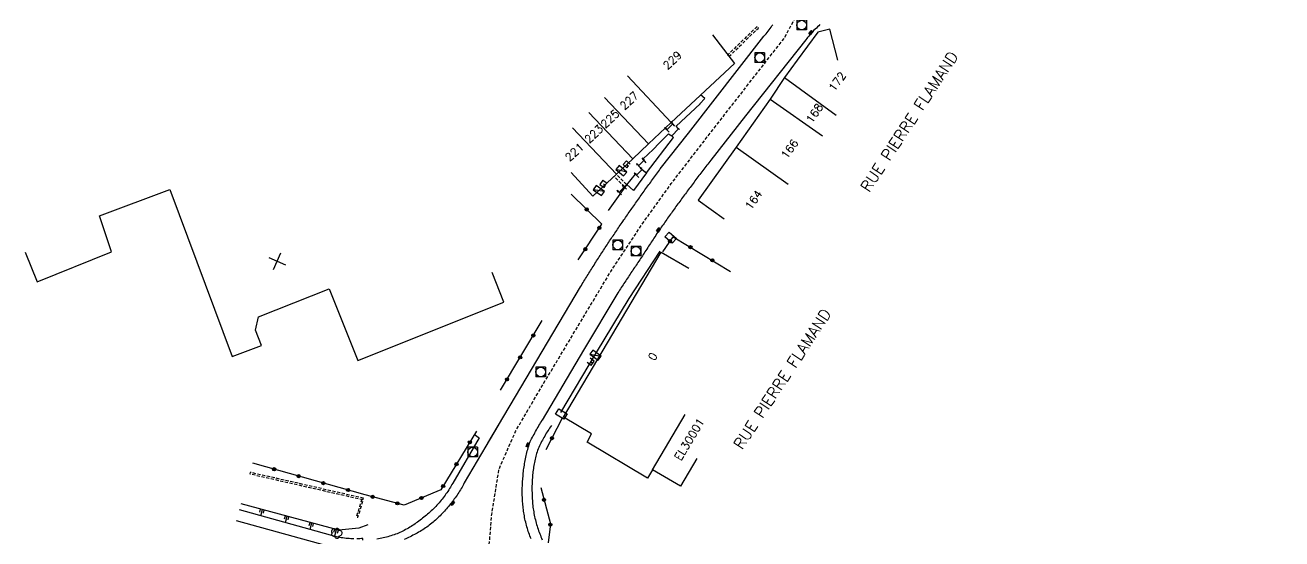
# Model space of a CAD drawing. Header units: millimetres. Extents: x 150037 to 150985, y 153000 to 154000.
# Drawn here: x 150047.2 to 150243.5, y 153451.6 to 153531.8 of the extents above; entities that cross this region are included whole.
import ezdxf
from ezdxf.enums import TextEntityAlignment as Align

# ---------------------------------------------------------------- set-up
doc = ezdxf.new("R2010")
doc.units = ezdxf.units.MM
doc.linetypes.add('DASHED', pattern=[0.75, 0.5, -0.25])
doc.layers.get('0').update_dxf_attribs({"linetype": 'CONTINUOUS'})
for name, color, linetype in [('W0001', 6, 'DASHED'), ('W0008', 7, 'CONTINUOUS'), ('W0017', 7, 'CONTINUOUS'), ('W0100', 7, 'CONTINUOUS'), ('W0105', 7, 'CONTINUOUS'), ('W0112', 1, 'DASHED'), ('W0211', 2, 'CONTINUOUS'), ('W0300', 7, 'CONTINUOUS'), ('W0322', 7, 'CONTINUOUS'), ('W0400', 7, 'CONTINUOUS'), ('W0420', 7, 'CONTINUOUS'), ('W0430', 7, 'CONTINUOUS'), ('W0432', 7, 'CONTINUOUS'), ('W0984', 7, 'CONTINUOUS'), ('W0989', 7, 'CONTINUOUS'), ('W0991', 7, 'CONTINUOUS'), ('W1102', 7, 'CONTINUOUS'), ('W1471', 7, 'CONTINUOUS')]:
    doc.layers.add(name, color=color, linetype=linetype)
doc.styles.get("Standard").update_dxf_attribs({"font": 'romans.shx', "width": 0.85})

# ---------------------------------------------------------------- blocks, each defined once
blk = doc.blocks.new('T400')
for p, q in [((-0.15, 0.3), (0.15, 0.3)), ((-0.15, -0.25), (-0.15, 0.3)), ((-0.15, 0.15), (0.15, 0.15)), ((-0.15, 0), (0.15, 0)), ((0.15, 0.3), (0.15, -0.25)), ((-0.15, -0.15), (0.15, -0.15)), ((-0.15, -0.25), (-0.15, -0.3)), ((-0.15, -0.3), (0.15, -0.3)), ((0.15, -0.3), (0.15, -0.25))]:
    blk.add_line(p, q)
blk = doc.blocks.new('T420')
for p, q in [((0.75, 0.75), (-0.75, 0.75)), ((-0.75, 0.75), (-0.75, -0.75)), ((0.75, 0.75), (0.75, -0.75)), ((0.75, -0.75), (-0.75, -0.75))]:
    blk.add_line(p, q)
blk.add_ellipse((0, 0), major_axis=(-0.53, 0.53), ratio=1, start_param=3.926991, end_param=10.210176)
blk = doc.blocks.new('t105o')
for p, q in [((-0.5, 0), (0.5, 0)), ((0.5, 0), (0.2, 0.1)), ((0.5, 0), (0.2, -0.1))]:
    blk.add_line(p, q)
blk = doc.blocks.new('T432')
at = {"flags": 128}
for points in [[(-0.4, 2.1), (-0.4, 1.3)], [(-0.39, 2.1), (0.41, 2.1)], [(0.8, 0.8), (-0.8, 0.8)], [(-0.8, 0.8), (-0.8, 0)], [(0.8, 0.8), (-0.8, 0)], [(-0.8, 0), (0.8, 0)], [(-0.4, 1.3), (0.4, 1.3)], [(0, 1.7), (0.4, 1.7)], [(0.4, 1.3), (0.4, 1.7)], [(0.8, 0), (0.8, 0.8)]]:
    blk.add_lwpolyline(points, dxfattribs=at)
blk = doc.blocks.new('T430')
at = {"flags": 128}
for points in [[(-0.4, 2.1), (0.4, 2.1)], [(-0.4, 2.1), (-0.4, 1.3)], [(0.8, 0.8), (-0.8, 0.8)], [(-0.8, 0.8), (-0.8, 0)], [(0.8, 0.8), (-0.8, 0)], [(-0.8, 0), (0.8, 0)], [(-0.4, 1.7), (0, 1.7)], [(-0.4, 1.3), (0.4, 1.3)], [(0.8, 0), (0.8, 0.8)]]:
    blk.add_lwpolyline(points, dxfattribs=at)
blk = doc.blocks.new('T300')
for p, q in [((-0.8, 0.51), (-0.86, 0.34)), ((-0.86, 0.34), (-0.86, 0.17)), ((-0.86, 0.17), (-0.74, 0.06)), ((-0.69, 0.63), (-0.8, 0.51)), ((-0.8, -0.06), (-0.74, 0.06)), ((-0.74, 0.06), (-0.69, 0.11)), ((-0.57, 0.69), (-0.69, 0.63)), ((-0.46, 0.69), (-0.57, 0.69)), ((-0.29, 0.63), (-0.46, 0.69)), ((-0.29, 0.63), (-0.17, 0.74)), ((-0.23, 0.57), (-0.29, 0.63)), ((-0.17, 0.74), (-0.06, 0.8)), ((-0.06, 0.8), (0.06, 0.8)), ((0.06, 0.8), (0.23, 0.74)), ((0.23, 0.74), (0.34, 0.63)), ((0.34, 0.63), (0.4, 0.51)), ((0.46, 0.46), (0.34, 0.46)), ((0.4, 0.51), (0.4, 0.46)), ((0.57, 0.4), (0.46, 0.46)), ((0.57, 0.4), (0.69, 0.29)), ((0.69, 0.29), (0.74, 0.17)), ((0.74, 0.06), (0.69, -0.17)), ((0.74, 0.17), (0.74, 0.06)), ((-0.8, -0.17), (-0.8, -0.06)), ((-0.8, -0.23), (-0.8, -0.17)), ((-0.74, -0.34), (-0.8, -0.23)), ((-0.69, -0.4), (-0.74, -0.34)), ((-0.51, -0.46), (-0.69, -0.4)), ((-0.4, -0.46), (-0.51, -0.46)), ((-0.4, -0.46), (-0.34, -0.46)), ((-0.34, -0.46), (-0.34, -0.4)), ((-0.34, -0.51), (-0.34, -0.46)), ((-0.29, -0.63), (-0.34, -0.51)), ((-0.17, -0.74), (-0.29, -0.63)), ((-0.06, -0.8), (-0.17, -0.74)), ((0.06, -0.8), (-0.06, -0.8)), ((0.17, -0.74), (0.06, -0.8)), ((0.23, -0.69), (0.17, -0.74)), ((0.29, -0.46), (0.23, -0.46)), ((0.29, -0.63), (0.23, -0.69)), ((0.46, -0.4), (0.29, -0.46)), ((0.34, -0.51), (0.29, -0.63)), ((0.34, -0.51), (0.34, -0.46)), ((0.57, -0.34), (0.46, -0.4)), ((0.63, -0.29), (0.57, -0.34)), ((0.69, -0.17), (0.63, -0.29))]:
    blk.add_line(p, q)
blk = doc.blocks.new('t322o')
at = {"color": 0, "linetype": 'Continuous'}
for radius in [0.25, 0.15]:
    blk.add_circle((0, 0), radius, dxfattribs=at)
blk = doc.blocks.new('t991o')
at = {"color": 0, "linetype": 'Continuous'}
for p, q in [((-1, 1), (1, -1)), ((-1, -1), (1, 1))]:
    blk.add_line(p, q, dxfattribs=at)
blk = doc.blocks.new('t211o')
at = {"color": 0, "linetype": 'Continuous'}
for p, q in [((-0.29, 0.5), (-0.29, 0)), ((0, 1), (0, 0)), ((0.29, 0.5), (0.29, 0))]:
    blk.add_line(p, q, dxfattribs=at)
blk = doc.blocks.new('T1471')
at = {"color": 0, "linetype": 'Continuous', "flags": 128}
blk.add_lwpolyline([(-0.75, -0.5), (-0.75, 0.5), (0.75, 0.5), (0.75, -0.5), (-0.75, -0.5)], dxfattribs=at)

msp = doc.modelspace()

# ---------------------------------------------------------------- linework, layer by layer
at = {"layer": 'W0001', "flags": 128}
msp.add_lwpolyline([(150192.43, 153344.09), (150208.59, 153355.89), (150201.16, 153366.53), (150200.16, 153376.47), (150196.92, 153408.77), (150196.36, 153413.57), (150194.69, 153418.3), (150192.93, 153420.95), (150190.27, 153423.6), (150187.39, 153425.39), (150183.63, 153426.83), (150181.14, 153427.42), (150147.15, 153435.26), (150140.31, 153436.85), (150135.18, 153438.51), (150130.97, 153440.91), (150124.1, 153445.43), (150119.52, 153448.69), (150120.08, 153455.43), (150121.22, 153462.52), (150123.79, 153468.41), (150127.22, 153474.3), (150138.69, 153493.4), (150143.69, 153500.93), (150148.13, 153507.11), (150153.75, 153514.39), (150165.77, 153529.81), (150168.36, 153534.56), (150167.42, 153538.8), (150166.13, 153545.75), (150165.71, 153549.04), (150165.48, 153551.57), (150165.91, 153554.74), (150168.75, 153565.45), (150172.82, 153580.17), (150173.54, 153583.9), (150173.98, 153587.64), (150173.55, 153590.98), (150172.84, 153593.66), (150175.51, 153597.21), (150177.83, 153600.19), (150180.75, 153603.9), (150199.31, 153624.96), (150204.33, 153630.8), (150206.19, 153633.44), (150207.32, 153635.37), (150208.97, 153639.01), (150210.24, 153642.47), (150218.93, 153666.51), (150227.05, 153692.95), (150232.89, 153714.45), (150238.57, 153735.2), (150242.99, 153751.33), (150245.24, 153759.48), (150246.96, 153763.06), (150251.14, 153772.68), (150253.14, 153759.21), (150254.19, 153752.68), (150255.72, 153744.35), (150257.53, 153736.26), (150259.51, 153729.03), (150263.06, 153718.33), (150268.75, 153702.47), (150273.99, 153688.03), (150275.92, 153682.57), (150269.83, 153683.26), (150256, 153687.57), (150243.07, 153691.59), (150231.36, 153694.97), (150227.86, 153695.92)], dxfattribs=at)
at = {"layer": 'W0008', "flags": 128}
for points in [[(150119.46, 153466.58), (150133.96, 153491), (150134.09, 153491.21), (150134.22, 153491.43), (150134.35, 153491.64), (150134.48, 153491.85), (150134.61, 153492.07), (150134.74, 153492.28), (150134.87, 153492.49), (150135, 153492.7), (150135.13, 153492.91), (150135.26, 153493.13), (150135.39, 153493.34), (150135.53, 153493.55), (150135.66, 153493.76), (150135.79, 153493.97), (150135.92, 153494.18), (150136.06, 153494.39), (150136.19, 153494.61), (150136.33, 153494.82), (150136.46, 153495.03), (150136.59, 153495.24), (150136.73, 153495.45), (150136.86, 153495.66), (150137, 153495.87), (150137.13, 153496.08), (150137.27, 153496.29), (150137.41, 153496.49), (150137.54, 153496.7), (150137.68, 153496.91), (150137.81, 153497.12), (150137.95, 153497.33), (150138.09, 153497.53), (150138.22, 153497.74), (150138.36, 153497.94), (150138.49, 153498.15), (150138.63, 153498.36), (150138.77, 153498.56), (150138.91, 153498.77), (150139.04, 153498.97), (150139.18, 153499.18), (150139.32, 153499.38), (150139.46, 153499.58), (150139.6, 153499.79), (150139.73, 153499.99), (150139.87, 153500.2), (150140.01, 153500.4), (150140.15, 153500.6), (150140.29, 153500.81), (150140.43, 153501.01), (150140.57, 153501.21), (150140.71, 153501.42), (150140.85, 153501.62), (150140.99, 153501.82), (150141.13, 153502.03), (150141.27, 153502.23), (150141.41, 153502.43), (150141.55, 153502.63), (150141.7, 153502.84), (150141.84, 153503.04), (150141.98, 153503.24), (150142.12, 153503.44), (150142.26, 153503.64), (150142.41, 153503.85), (150142.55, 153504.06), (150142.7, 153504.26), (150142.84, 153504.47), (150142.99, 153504.68), (150143.14, 153504.88), (150143.28, 153505.09), (150143.43, 153505.3), (150143.58, 153505.5), (150143.72, 153505.71), (150143.87, 153505.91), (150144.02, 153506.12), (150144.17, 153506.32), (150144.31, 153506.53), (150144.46, 153506.73), (150144.61, 153506.94), (150144.76, 153507.14), (150144.91, 153507.35), (150145.06, 153507.55), (150145.21, 153507.76), (150145.36, 153507.96), (150145.51, 153508.16), (150145.66, 153508.37), (150145.81, 153508.57), (150145.96, 153508.78), (150146.11, 153508.98), (150146.26, 153509.18), (150146.41, 153509.39), (150150.8, 153514.98), (150162.61, 153530.12), (150162.78, 153530.31), (150162.94, 153530.5), (150163.1, 153530.7), (150163.26, 153530.9), (150163.41, 153531.1), (150163.56, 153531.3), (150163.71, 153531.51), (150163.85, 153531.72), (150163.98, 153531.92)], [(150171.35, 153531.94), (150171.16, 153531.76), (150170.97, 153531.58), (150170.79, 153531.4), (150170.6, 153531.22), (150170.42, 153531.04), (150170.24, 153530.85), (150170.08, 153530.67), (150169.91, 153530.49), (150169.75, 153530.31), (150169.59, 153530.13), (150169.43, 153529.94), (150169.28, 153529.75), (150169.13, 153529.56), (150159.74, 153517.69), (150154.33, 153510.76), (150154.17, 153510.56), (150154.01, 153510.36), (150153.85, 153510.16), (150153.7, 153509.96), (150153.54, 153509.76), (150153.38, 153509.56), (150153.22, 153509.36), (150153.07, 153509.16), (150152.91, 153508.95), (150152.76, 153508.75), (150152.6, 153508.55), (150152.45, 153508.35), (150152.29, 153508.14), (150152.14, 153507.94), (150151.98, 153507.74), (150151.83, 153507.53), (150151.68, 153507.33), (150151.52, 153507.13), (150151.37, 153506.92), (150151.22, 153506.72), (150151.07, 153506.52), (150150.92, 153506.32), (150150.78, 153506.12), (150150.63, 153505.93), (150150.48, 153505.73), (150150.33, 153505.53), (150150.18, 153505.33), (150150.04, 153505.13), (150149.89, 153504.93), (150149.74, 153504.73), (150149.6, 153504.53), (150149.45, 153504.33), (150149.3, 153504.12), (150149.16, 153503.92), (150149.01, 153503.72), (150148.86, 153503.52), (150148.72, 153503.32), (150148.57, 153503.12), (150148.43, 153502.92), (150148.28, 153502.72), (150148.14, 153502.51), (150147.99, 153502.31), (150147.85, 153502.11), (150147.7, 153501.91), (150147.56, 153501.71), (150147.42, 153501.5), (150147.27, 153501.3), (150147.13, 153501.1), (150146.99, 153500.89), (150146.84, 153500.69), (150146.7, 153500.49), (150146.56, 153500.28), (150146.42, 153500.08), (150146.27, 153499.87), (150146.13, 153499.66), (150145.99, 153499.45), (150145.84, 153499.24), (150145.7, 153499.02), (150145.56, 153498.81), (150145.42, 153498.6), (150145.28, 153498.39), (150145.14, 153498.17), (150145, 153497.96), (150144.86, 153497.75), (150144.72, 153497.53), (150144.58, 153497.32), (150144.44, 153497.11), (150144.3, 153496.89), (150144.16, 153496.68), (150144.02, 153496.47), (150143.88, 153496.26), (150143.74, 153496.04), (150143.61, 153495.84), (150143.47, 153495.63), (150143.33, 153495.42), (150143.19, 153495.22), (150143.06, 153495.01), (150142.92, 153494.8), (150142.78, 153494.6), (150142.65, 153494.39), (150142.51, 153494.18), (150142.37, 153493.98), (150142.24, 153493.77), (150142.1, 153493.56), (150141.96, 153493.36), (150141.83, 153493.15), (150141.69, 153492.94), (150141.55, 153492.74), (150141.42, 153492.53), (150141.28, 153492.32), (150141.14, 153492.12), (150141.01, 153491.91), (150140.87, 153491.7), (150140.73, 153491.5), (150140.6, 153491.29), (150140.46, 153491.08), (150140.32, 153490.88), (150140.19, 153490.67), (150140.05, 153490.46), (150139.91, 153490.26), (150139.78, 153490.05), (150134.42, 153481.11), (150127.96, 153470.17)], [(150152.61, 153519.57), (150153.39, 153520.37), (150152.68, 153520.97)], [(150149.26, 153515.69), (150149.42, 153515.53)], [(150143.59, 153509.3), (150144.24, 153508.78), (150148.46, 153514.3), (150148.19, 153514.54), (150148.19, 153514.54)], [(150138.3, 153502.88), (150141.16, 153506.93), (150142.55, 153508.58), (150142.69, 153508.43)], [(150144.23, 153508.77), (150142.24, 153506.02), (150141.17, 153506.94)], [(150146.34, 153496.54), (150141.51, 153489.15), (150136.41, 153480.73), (150130.83, 153471.35)], [(150126.22, 153451.62), (150126.13, 153451.85), (150126.04, 153452.09), (150125.95, 153452.32), (150125.87, 153452.56), (150125.79, 153452.8), (150125.71, 153453.03), (150125.64, 153453.27), (150125.57, 153453.51), (150125.5, 153453.76), (150125.44, 153454), (150125.38, 153454.24), (150125.32, 153454.49), (150125.27, 153454.73), (150125.22, 153454.98), (150125.17, 153455.22), (150125.13, 153455.47), (150125.09, 153455.71), (150125.05, 153455.96), (150125.02, 153456.2), (150124.99, 153456.44), (150124.96, 153456.69), (150124.94, 153456.93), (150124.92, 153457.18), (150124.9, 153457.42), (150124.88, 153457.67), (150124.87, 153457.91), (150124.86, 153458.16), (150124.85, 153458.41), (150124.85, 153458.65), (150124.85, 153458.9), (150124.85, 153459.14), (150124.85, 153459.39), (150124.85, 153459.64), (150124.86, 153459.88), (150124.87, 153460.13), (150124.88, 153460.38), (150124.9, 153460.63), (150124.92, 153460.88), (150124.94, 153461.13), (150124.96, 153461.38), (150124.98, 153461.63), (150125.01, 153461.88), (150125.03, 153462.14), (150125.06, 153462.39), (150125.1, 153462.64), (150125.13, 153462.88), (150125.17, 153463.13), (150125.21, 153463.38), (150125.25, 153463.63), (150125.3, 153463.88), (150125.35, 153464.12), (150125.4, 153464.37), (150125.45, 153464.62), (150125.51, 153464.86), (150125.57, 153465.11), (150125.63, 153465.35), (150125.7, 153465.6), (150125.77, 153465.84), (150125.84, 153466.08), (150125.91, 153466.32), (150125.99, 153466.56), (150126.08, 153466.81), (150126.19, 153467.04), (150126.31, 153467.27), (150126.43, 153467.5), (150126.55, 153467.73), (150126.68, 153467.95), (150126.8, 153468.18), (150126.93, 153468.41), (150127.05, 153468.64), (150127.18, 153468.86), (150127.31, 153469.09), (150127.44, 153469.31), (150127.57, 153469.54), (150127.7, 153469.76), (150127.84, 153469.98), (150127.97, 153470.2)], [(150117.36, 153467.9), (150118.13, 153467.42), (150113.98, 153460.33), (150113.86, 153460.11), (150113.74, 153459.89), (150113.61, 153459.68), (150113.48, 153459.47), (150113.35, 153459.26), (150113.21, 153459.05), (150113.07, 153458.84), (150112.93, 153458.64), (150112.78, 153458.44), (150112.63, 153458.24), (150112.48, 153458.04), (150112.32, 153457.85), (150112.16, 153457.65), (150112, 153457.45), (150111.84, 153457.26), (150111.67, 153457.07), (150111.5, 153456.88), (150111.33, 153456.7), (150111.16, 153456.52), (150110.98, 153456.33), (150110.8, 153456.16), (150110.62, 153455.98), (150110.43, 153455.81), (150110.24, 153455.64), (150110.05, 153455.48), (150109.86, 153455.32), (150109.67, 153455.16), (150109.47, 153455.01), (150109.28, 153454.86), (150109.08, 153454.7), (150108.89, 153454.56), (150108.69, 153454.41), (150108.49, 153454.26), (150108.29, 153454.12), (150108.09, 153453.98), (150107.88, 153453.84), (150107.68, 153453.71), (150107.47, 153453.58), (150107.26, 153453.45), (150107.05, 153453.32), (150106.84, 153453.2), (150106.62, 153453.08), (150106.4, 153452.96), (150106.18, 153452.85), (150105.96, 153452.74), (150105.74, 153452.63), (150105.51, 153452.53), (150105.28, 153452.43), (150105.04, 153452.34), (150104.81, 153452.26), (150104.57, 153452.18), (150104.33, 153452.1), (150104.1, 153452.03), (150103.85, 153451.97), (150103.61, 153451.91), (150103.37, 153451.85), (150103.13, 153451.79), (150102.88, 153451.74), (150102.64, 153451.69), (150102.39, 153451.64), (150102.15, 153451.6)], [(150121.2, 153469.52), (150115.78, 153460.36), (150115.67, 153460.14), (150115.55, 153459.93), (150115.43, 153459.71), (150115.31, 153459.5), (150115.19, 153459.29), (150115.06, 153459.08), (150114.93, 153458.87), (150114.79, 153458.67), (150114.66, 153458.46), (150114.52, 153458.26), (150114.38, 153458.06), (150114.23, 153457.86), (150114.08, 153457.67), (150113.93, 153457.47), (150113.78, 153457.28), (150113.63, 153457.08), (150113.47, 153456.89), (150113.32, 153456.7), (150113.16, 153456.51), (150113, 153456.32), (150112.84, 153456.14), (150112.68, 153455.95), (150112.51, 153455.77), (150112.35, 153455.59), (150112.18, 153455.41), (150112, 153455.24), (150111.83, 153455.06), (150111.65, 153454.89), (150111.47, 153454.72), (150111.29, 153454.56), (150111.1, 153454.4), (150110.91, 153454.24), (150110.72, 153454.08), (150110.52, 153453.92), (150110.32, 153453.77), (150110.12, 153453.62), (150109.92, 153453.47), (150109.71, 153453.33), (150109.5, 153453.19), (150109.29, 153453.05), (150109.08, 153452.92), (150108.87, 153452.79), (150108.65, 153452.66), (150108.44, 153452.54), (150108.22, 153452.42), (150108, 153452.3), (150107.77, 153452.18), (150107.55, 153452.07), (150107.32, 153451.96), (150107.09, 153451.85), (150106.86, 153451.75), (150106.63, 153451.65), (150106.4, 153451.55)], [(150129.4, 153469.34), (150129.26, 153469.14), (150129.12, 153468.93), (150128.99, 153468.73), (150128.86, 153468.52), (150128.73, 153468.32), (150128.6, 153468.11), (150128.47, 153467.9), (150128.35, 153467.69), (150128.23, 153467.48), (150128.11, 153467.27), (150127.99, 153467.04), (150127.86, 153466.82), (150127.74, 153466.59), (150127.63, 153466.37), (150127.52, 153466.14), (150127.42, 153465.9), (150127.32, 153465.67), (150127.24, 153465.44), (150127.16, 153465.21), (150127.09, 153464.98), (150127.02, 153464.75), (150126.95, 153464.52), (150126.9, 153464.28), (150126.84, 153464.05), (150126.79, 153463.81), (150126.74, 153463.57), (150126.7, 153463.33), (150126.66, 153463.09), (150126.62, 153462.85), (150126.58, 153462.6), (150126.55, 153462.36), (150126.52, 153462.12), (150126.49, 153461.88), (150126.46, 153461.63), (150126.44, 153461.39), (150126.42, 153461.14), (150126.4, 153460.9), (150126.39, 153460.65), (150126.38, 153460.41), (150126.37, 153460.16), (150126.36, 153459.92), (150126.36, 153459.66), (150126.36, 153459.41), (150126.36, 153459.15), (150126.37, 153458.89), (150126.37, 153458.64), (150126.38, 153458.38), (150126.39, 153458.13), (150126.4, 153457.87), (150126.42, 153457.61), (150126.44, 153457.36), (150126.46, 153457.11), (150126.49, 153456.85), (150126.52, 153456.6), (150126.55, 153456.34), (150126.59, 153456.09), (150126.63, 153455.84), (150126.67, 153455.58), (150126.72, 153455.33), (150126.77, 153455.08), (150126.83, 153454.84), (150126.89, 153454.59), (150126.95, 153454.34), (150127.02, 153454.1), (150127.09, 153453.86), (150127.16, 153453.62), (150127.24, 153453.38), (150127.32, 153453.14), (150127.4, 153452.9), (150127.49, 153452.66), (150127.57, 153452.43), (150127.67, 153452.19), (150127.76, 153451.96), (150127.86, 153451.72), (150127.95, 153451.49)], [(150098.53, 153451.63), (150098.29, 153451.63), (150098.05, 153451.64), (150097.81, 153451.66), (150097.56, 153451.68), (150097.31, 153451.7), (150097.06, 153451.73), (150096.81, 153451.77), (150096.56, 153451.8), (150096.32, 153451.85), (150096.07, 153451.9), (150095.83, 153451.95), (150080.68, 153456.14)], [(150095.44, 153450.22), (150080.19, 153454.42)], [(150099.96, 153451.43), (150099.96, 153451.68), (150099.72, 153451.66), (150099.48, 153451.65), (150099.24, 153451.64), (150099, 153451.63)]]:
    msp.add_lwpolyline(points, dxfattribs=at)
at = {"layer": 'W0017', "flags": 128}
for points in [[(150143.93, 153510.77), (150143.72, 153510.97), (150145.32, 153512.41), (150146.21, 153513.4), (150147.71, 153514.86), (150148.19, 153514.54), (150149.27, 153515.68), (150148.9, 153516.08), (150152.62, 153519.58)], [(150143.59, 153509.31), (150143.02, 153509.89)]]:
    msp.add_lwpolyline(points, dxfattribs=at)
at = {"layer": 'W0100', "flags": 128}
for points in [[(150174.17, 153526.4), (150172.88, 153531.23), (150171.03, 153530.74), (150167.78, 153526.38), (150165.8, 153523.66), (150163.56, 153520.31), (150158.24, 153512.79), (150152.34, 153504.5), (150156.41, 153501.6)], [(150154.59, 153530.33), (150158, 153525.88), (150148.12, 153516.65), (150144.58, 153513.3), (150142.12, 153510.98), (150139.58, 153508.57), (150135.85, 153505.15), (150132.47, 153508.84)], [(150148.37, 153516.45), (150147.43, 153515.5)], [(150142.7, 153508.43), (150143.57, 153509.29)], [(150143.02, 153509.89), (150143.91, 153510.74)], [(150047.18, 153496.42), (150049.04, 153491.77), (150060.68, 153496.44), (150058.82, 153502.07), (150069.78, 153506.17), (150079.52, 153480.13), (150084.11, 153481.84), (150083.16, 153484.23), (150083.64, 153486.29), (150094.67, 153490.69), (150099.15, 153479.47), (150121.99, 153488.57), (150120.14, 153493.21)], [(150140.79, 153506.59), (150139.99, 153505.72)], [(150152.1, 153464.16), (150149.55, 153459.86), (150145.21, 153462.43), (150144.43, 153461.11), (150134.97, 153466.72), (150135.67, 153468.03), (150131.3, 153470.62), (150146.54, 153496.42), (150150.85, 153493.88)]]:
    msp.add_lwpolyline(points, dxfattribs=at)
at = {"layer": 'W0112', "flags": 128}
for points in [[(150161.52, 153531.62), (150156.9, 153527.15), (150157.12, 153526.93), (150161.74, 153531.4)], [(150140.84, 153506.61), (150139.2, 153508.21), (150139.52, 153508.53), (150141.16, 153506.94)], [(150100.06, 153457.97), (150082.34, 153462.01), (150082.29, 153461.79), (150100.01, 153457.75)], [(150099.76, 153457.83), (150098.93, 153455.08), (150099.18, 153455), (150100.01, 153457.75)]]:
    msp.add_lwpolyline(points, close=True, dxfattribs=at)
at = {"layer": 'W0211', "flags": 128}
msp.add_lwpolyline([(150100.71, 153453.83), (150099.31, 153453.29), (150096.18, 153452.99), (150080.95, 153457.08)], dxfattribs=at)
at = {"layer": 'W0322', "flags": 128}
for points in [[(150133.59, 153495.18), (150137.27, 153500.78), (150132.46, 153505.45)], [(150146.79, 153496.46), (150148.41, 153498.8), (150157.4, 153493.4)], [(150121.44, 153474.83), (150127.97, 153485.72)], [(150128.58, 153465.57), (150131.2, 153470.64)], [(150117.69, 153468.42), (150112.11, 153459.26), (150106.41, 153456.89), (150100.31, 153458.49), (150082.76, 153463.43)], [(150127.74, 153459.65), (150129.24, 153454), (150128.88, 153451.03)]]:
    msp.add_lwpolyline(points, dxfattribs=at)
at = {"layer": 'W1102', "flags": 128}
for points in [[(150148.12, 153516.65), (150141.29, 153523.95)], [(150165.8, 153523.66), (150173.89, 153517.78)], [(150144.58, 153513.3), (150137.71, 153520.57)], [(150163.56, 153520.31), (150171.73, 153514.54)], [(150142.12, 153510.98), (150135.24, 153518.23)], [(150139.58, 153508.57), (150132.7, 153515.83)], [(150158.24, 153512.79), (150166.41, 153507.02)], [(150145.21, 153462.43), (150150.31, 153471.03)]]:
    msp.add_lwpolyline(points, dxfattribs=at)

# ---------------------------------------------------------------- block references
at = {"layer": 'W0105'}
for p, rotation in [((150148.37, 153516.45), 132.3738929067632), ((150147.43, 153515.5), 132.8747172577281), ((150143.91, 153510.74), 129.0192611453703), ((150143.02, 153509.89), 134.8007249246072), ((150143.57, 153509.29), 133.8755099581396), ((150140.79, 153506.59), 134.3046358429222), ((150142.7, 153508.43), 134.7103418305267), ((150139.99, 153505.72), 134.7398907691144)]:
    msp.add_blockref('t105o', p, dxfattribs=dict(at, rotation=rotation))
at = {"layer": 'W0211', "rotation": 164.9581310930276}
for p in [(150084.25, 153456.2), (150088.11, 153455.16), (150091.97, 153454.12), (150095.84, 153453.08)]:
    msp.add_blockref('t211o', p, dxfattribs=at)
at = {"layer": 'W0300'}
msp.add_blockref('T300', (150095.91, 153452.48), dxfattribs=at)
at = {"layer": 'W0322'}
for p, rotation in [((150134.91, 153503.07), 135.875896206911), ((150136.88, 153500.19), 56.63602609666007), ((150134.69, 153496.85), 56.63602609666007), ((150147.93, 153498.1), 55.28800690979339), ((150151.12, 153497.18), 328.9953412794395), ((150154.55, 153495.12), 328.9953412794395), ((150126.58, 153483.4), 59.06582636498341), ((150124.52, 153479.97), 59.06582636498341), ((150122.47, 153476.54), 59.06582636498341), ((150116.65, 153466.71), 238.6394867716402), ((150129.5, 153467.35), 62.64690554834491), ((150086.07, 153462.5), 164.2704927466534), ((150114.57, 153463.3), 238.6394867716402), ((150089.92, 153461.42), 164.2704927466534), ((150093.77, 153460.33), 164.2704927466534), ((150112.49, 153459.88), 238.6394867716402), ((150097.62, 153459.25), 164.2704927466534), ((150101.48, 153458.19), 165.3231098729906), ((150109.09, 153458.01), 202.5245390962867), ((150128.25, 153457.72), 284.9214217985452), ((150105.35, 153457.17), 165.3231098729906), ((150129.22, 153453.85), 263.12035439766)]:
    msp.add_blockref('t322o', p, dxfattribs=dict(at, rotation=rotation))
at = {"layer": 'W0400'}
for p, rotation in [((150169.92, 153530.67), 137.5339928957464), ((150146.1, 153499.87), 145.6258981703753), ((150125.71, 153466.28), 162.7408233089244), ((150113.96, 153457.21), 322.0266465364023)]:
    msp.add_blockref('T400', p, dxfattribs=dict(at, rotation=rotation))
at = {"layer": 'W0420'}
for p in [(150168.5, 153531.85), (150161.95, 153526.78), (150139.76, 153497.53), (150142.6, 153496.55), (150127.73, 153477.69), (150117.1, 153465.18)]:
    msp.add_blockref('T420', p, dxfattribs=at)
at = {"layer": 'W0430', "rotation": 143.5700272281401}
msp.add_blockref('T430', (150136.53, 153480.64), dxfattribs=at)
at = {"layer": 'W0432'}
for p, rotation in [((150140.06, 153508.81), 319.9064679726286), ((150136.56, 153505.69), 324.7159169711144)]:
    msp.add_blockref('T432', p, dxfattribs=dict(at, rotation=rotation))
at = {"layer": 'W0991', "rotation": 21.73025501898465}
msp.add_blockref('t991o', (150086.56, 153494.99), dxfattribs=at)
at = {"layer": 'W1471'}
for p, rotation in [((150148.03, 153498.67), 138.8000596466459), ((150130.96, 153471.14), 148.6362525305175)]:
    msp.add_blockref('T1471', p, dxfattribs=dict(at, rotation=rotation))

# ---------------------------------------------------------------- texts
at = {"layer": 'W0984'}
msp.add_text('EL30001', height=1.25, rotation=58.9392, dxfattribs=at).set_placement((150150.95, 153467.16), align=Align.MIDDLE)
at = {"layer": 'W0989'}
for p in [(150185.31, 153516.79), (150165.47, 153476.6)]:
    msp.add_text('RUE PIERRE FLAMAND', height=1.75, rotation=56.7218, dxfattribs=at).set_placement(p, align=Align.MIDDLE)
at = {"layer": 'W0991'}
for s, rotation, p in [('229', 43.0736, (150148.28, 153526.38)), ('172', 53.5359, (150174.05, 153523.04)), ('227', 43.35, (150141.55, 153520.06)), ('168', 56.2154, (150170.5, 153518.09)), ('225', 43.3551, (150138.54, 153517.23)), ('223', 43.488, (150136.03, 153514.85)), ('221', 42.5001, (150132.99, 153512.02)), ('166', 54.7487, (150166.62, 153512.51)), ('164', 54.5338, (150160.99, 153504.58)), ('0', 60.0893, (150145.23, 153480.1))]:
    msp.add_text(s, height=1.25, rotation=rotation, dxfattribs=at).set_placement(p, align=Align.MIDDLE)

doc.saveas('drawing.dxf')
